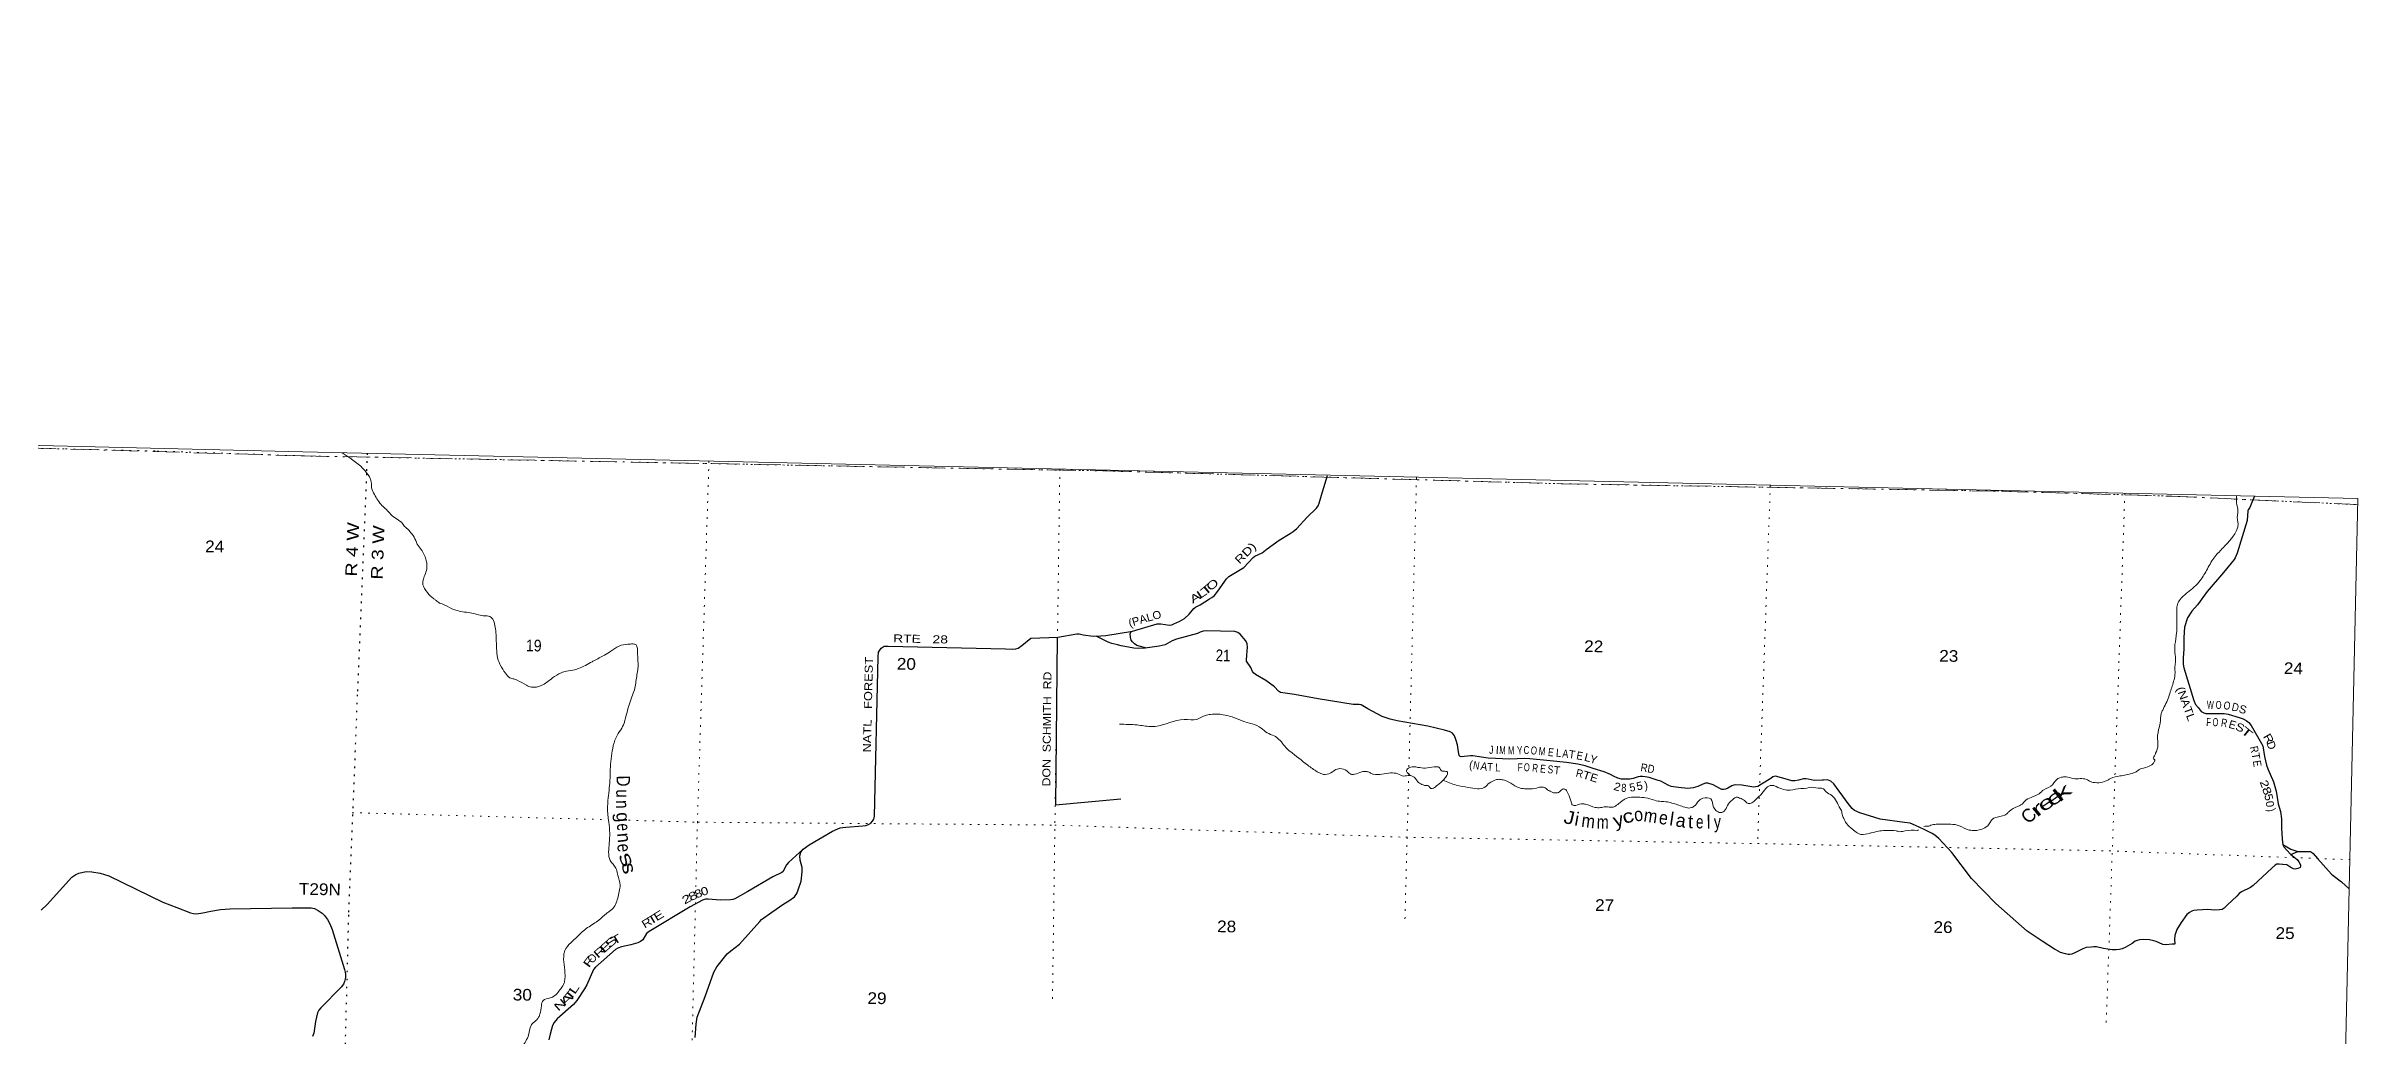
# Model space of a CAD drawing. Header units: feet. Extents: x -745759 to -493183, y 5472 to 195788.
# Drawn here: x -527852 to -493183, y 180944 to 195788 of the extents above; entities that cross this region are included whole.
import ezdxf
from ezdxf.enums import TextEntityAlignment as Align

# ---------------------------------------------------------------- set-up
doc = ezdxf.new("R2010")
doc.units = ezdxf.units.FT
doc.header["$LTSCALE"] = 80
doc.linetypes.add('DOT_DASHED', pattern=[7.7, 5, -1.2, 0.3, -1.2])
doc.linetypes.add('DOTTED', pattern=[1.5, 0.3, -1.2])
for name, color, linetype, lineweight in [('29', 7, 'Continuous', 25), ('39', 7, 'Continuous', 13), ('4', 7, 'Continuous', 13), ('44', 7, 'DOT_DASHED', 13), ('6', 7, 'DOTTED', 25), ('7', 7, 'DOTTED', 13)]:
    doc.layers.add(name, color=color, linetype=linetype, lineweight=lineweight)
doc.layers.add('30', color=7, linetype='Continuous')
doc.layers.add('41', color=7, linetype='Continuous')

msp = doc.modelspace()

# ---------------------------------------------------------------- linework, layer by layer
at = {"layer": '29'}
msp.add_line((-494186.81, 183662.8), (-494083.49, 183708.97), dxfattribs=at)
for points in [[(-518118.07, 180919.65), (-518103.87, 181119.91), (-518086.68, 181223.99), (-517966.78, 181531.03), (-517841.38, 181900.16), (-517792.96, 181979.57), (-517637.89, 182171.88), (-517584.33, 182216.99), (-517455.45, 182319.58), (-517149.8, 182659.97), (-517124.1, 182685.71), (-516967.6, 182797.65), (-516789.65, 182925.37), (-516714.2, 182970.37), (-516630.37, 183029.29), (-516595.67, 183076.1), (-516571.66, 183130.7), (-516530.28, 183264.44), (-516511.8, 183403.59), (-516513.39, 183466.72), (-516542.91, 183577.45), (-516548.62, 183643.06), (-516536.07, 183695.66), (-516497.49, 183745.4), (-516408.7, 183810.09), (-516060.13, 184011.48), (-515979.99, 184050.36), (-515944.3, 184063.91), (-515905.34, 184067.76), (-515859.7, 184070.68), (-515601.85, 184092.94), (-515557.62, 184098.46), (-515516.92, 184113.74), (-515481.94, 184133.26), (-515457.49, 184160.99), (-515438.98, 184190.57), (-515431.51, 184238.81), (-515376.48, 186630.33), (-515366.86, 186696.36), (-515329.25, 186755.97), (-515282.27, 186787.36), (-515226, 186786.52), (-513463.86, 186748.44), (-513357.4, 186744.86), (-513308.67, 186745.96), (-513274.62, 186759.68), (-513221.42, 186799), (-513082.09, 186909.24), (-512677.68, 186923.31), (-512396.41, 186975.2), (-512358.82, 186974.75), (-512298.87, 186959.82), (-512144.56, 186939.49), (-512033.93, 186941.87), (-511960.73, 186950.63), (-511561.82, 187013.09), (-511187.32, 187121.86), (-511135.4, 187125.63), (-511006.79, 187105.15), (-510971.77, 187109.26), (-510938.03, 187122.19), (-510848.6, 187162.97), (-510781.55, 187205.46), (-510709.37, 187269.2), (-510640.41, 187352.82), (-510614.44, 187372.08), (-510547.26, 187407.18), (-510402.38, 187497.28), (-510369.4, 187517.59), (-510328.74, 187550.33), (-510278.98, 187613.77), (-510148.49, 187800.04), (-510112.91, 187833.9), (-509890.56, 187968.98), (-509750.65, 188120.37), (-509723.67, 188138.97), (-509615.92, 188189.51), (-509542.14, 188248.58), (-509360.08, 188380.25), (-509196.97, 188476.09), (-509148.28, 188508.22), (-509096.68, 188550.81), (-508939.84, 188720.95), (-508800.55, 188860.27), (-508776.01, 188895.06), (-508761.94, 188930.88), (-508711.61, 189102.6), (-508633.4, 189349.84)], [(-494733.4, 189038.59), (-494772.14, 188944.58), (-494804.22, 188869.72), (-494824.69, 188832.23), (-494830.96, 188816.24), (-494841.66, 188671.85), (-494994.17, 188183.34), (-495022.07, 188114.83), (-495038.43, 188090.27), (-495195.89, 187894.26), (-495441.81, 187608.13), (-495586.62, 187406.25), (-495673.94, 187311.66), (-495735.23, 187212.49), (-495779.6, 187072.76), (-495792.27, 186916.26), (-495791.33, 186743.39), (-495801.16, 186614.97), (-495801.99, 186518.51), (-495791.16, 186465.13), (-495643.02, 185972.4), (-495615.25, 185914.54), (-495577.67, 185868.48), (-495529.34, 185810.15), (-495493.56, 185786.27), (-495459.79, 185777.41), (-495399.21, 185778.2), (-495187.98, 185775.64), (-495127.41, 185766.15), (-494964.27, 185718.55), (-494900.36, 185698.6), (-494854.9, 185673.98), (-494814.45, 185641.29), (-494780.73, 185596), (-494606.54, 185292.76), (-494581, 185135.44), (-494549.57, 185001.67), (-494532.21, 184947.46), (-494445.44, 184750.62), (-494407.3, 184611.12), (-494378.62, 184423.58), (-494341.72, 184310.22), (-494324.86, 184199.31), (-494327, 184058.67), (-494317.78, 183893.66), (-494306.25, 183806.98), (-494299.01, 183788.95), (-494291.34, 183777.18), (-494250.12, 183731.4), (-494185.77, 183661.67), (-494114.85, 183609.89), (-494090.89, 183588.87), (-494066.17, 183554.57), (-494041.45, 183505.8), (-494041.8, 183486.53), (-494048.44, 183469.65), (-494056.83, 183461.92), (-494082.71, 183451.74), (-494119.71, 183445.19), (-494145.09, 183448.67), (-494185.43, 183468.72), (-494248.72, 183506.26), (-494305.49, 183511.04)], [(-512690.34, 186921.86), (-512716.93, 184406.38), (-511733.08, 184496.79)], [(-504345.69, 184840.37), (-504389.6, 184861.94), (-504487.12, 184903.32), (-504652.62, 184955.14), (-504770.05, 184992.93), (-504878.16, 185018.3), (-505052.48, 185044.17), (-505293.29, 185067.47), (-505600.23, 185100.23), (-505681.28, 185102.43), (-505902.38, 185090.68), (-506223.93, 185105.67), (-506455.48, 185144.38), (-506488.4, 185145.55), (-506631.39, 185130.05), (-506647.7, 185134.93), (-506662.07, 185150.52), (-506669.87, 185201.73), (-506684.77, 185310.59), (-506708.09, 185388.98), (-506731.14, 185444.24), (-506760.25, 185482.1), (-506793.78, 185503.89), (-506879.67, 185525.84), (-507131.36, 185589.57), (-507591.85, 185669.87), (-507693.99, 185691.89), (-507815.39, 185732.98), (-508031.28, 185850.2), (-508130.69, 185907.82), (-508158.22, 185913.24), (-508250.85, 185911.23), (-508777.54, 185998.99), (-509131.86, 186062.92), (-509338.18, 186095.52), (-509369.19, 186111.47), (-509432.4, 186175.94), (-509560.28, 186275.18), (-509714.87, 186361.17), (-509746.07, 186389.74), (-509757.82, 186408.25), (-509786.06, 186466.98), (-509847.63, 186562.78), (-509849.87, 186580.18), (-509843.01, 186651.11), (-509833.36, 186773.51), (-509841.68, 186823.74), (-509860.74, 186868.56), (-509946.39, 186966.89), (-509980.77, 186993.62), (-510023.7, 187006.75), (-510455.3, 187016.13), (-510498.51, 187010.98), (-510547.13, 186996.32), (-510586, 186978.7), (-510898.13, 186892.3), (-510963.64, 186866.27), (-511067.98, 186808.23), (-511159.2, 186786.08), (-511371.26, 186760.52), (-511472.9, 186751.07), (-511540.44, 186756.13), (-511727.76, 186794.23), (-511786.26, 186810.18), (-511870.73, 186827.83), (-511924.09, 186848.84), (-512105.49, 186937.84)], [(-511364.83, 186764.04), (-511442.22, 186781.77), (-511496.9, 186799.41), (-511530.17, 186822.71), (-511559.65, 186855.03), (-511577.22, 186880.02), (-511591.89, 186922.06), (-511592.42, 186972.32), (-511578.74, 187010.04)], [(-501337.45, 184772.95), (-501425.4, 184792.94), (-501462.6, 184798.5), (-501493.66, 184798.43), (-501570.74, 184777.99), (-501626.23, 184769.85), (-501669.58, 184770.07), (-501773.45, 184796.44), (-501882.93, 184830.22), (-501911.57, 184836.36), (-501937.42, 184832.14), (-501954.52, 184826.12), (-501984.51, 184805.02), (-502124, 184715.58), (-502183.33, 184682.69), (-502210.2, 184676.71), (-502240, 184671.86), (-502422.24, 184701.92), (-502512.63, 184707.9), (-502542.58, 184704.34), (-502569.47, 184691.04), (-502630.87, 184656.19), (-502667.35, 184640.89), (-502695.83, 184637.49), (-502718.49, 184638.84), (-502749.77, 184650.71), (-502850.74, 184707.16), (-502928.47, 184732.96), (-502945.53, 184735.04), (-502965.98, 184732.99), (-503005.36, 184718.55), (-503080.9, 184681.99), (-503152.12, 184663.4), (-503232.63, 184655.12), (-503371.11, 184668.16), (-503478.37, 184684.89), (-503527.09, 184701.68), (-503635.86, 184760.62), (-503675.85, 184775.24), (-503735.77, 184790.61), (-503809.35, 184820.34), (-503869.04, 184830.21), (-503909.56, 184834.56), (-503946.77, 184832.26), (-503975.4, 184826.12), (-504049.4, 184801.41), (-504102.22, 184791.33), (-504166.4, 184791.87), (-504226.99, 184795.42), (-504280.62, 184808.41), (-504345.69, 184840.37)], [(-501196.98, 184779.41), (-501216.54, 184778.37), (-501337.45, 184772.95)], [(-500826.57, 184430.01), (-501041.1, 184722.32), (-501086.23, 184761.49), (-501108.74, 184773.94), (-501135.91, 184782.66), (-501196.98, 184779.41)], [(-497709.14, 182233.68), (-497729.25, 182244.89), (-497914.92, 182363.47), (-498142, 182511.08), (-498612.71, 182927.25), (-498977.89, 183304.97), (-499270.26, 183695.18), (-499464.21, 183902.01), (-499525.57, 183951.14), (-499565.77, 183978.93), (-499684.84, 184035.77), (-499815.85, 184096.89), (-499897.84, 184131.25), (-499981.48, 184144.69), (-500348.28, 184194.82), (-500653.44, 184287.85), (-500732.38, 184323.65), (-500768.31, 184350.63), (-500826.57, 184430.01)], [(-516497.49, 183745.4), (-516720.34, 183544.48), (-516747.73, 183508.52), (-516791.93, 183421.67), (-516800.12, 183409.39), (-516818.2, 183393.53), (-516954.75, 183327.9), (-517330.79, 183110.28), (-517522.17, 183000.03), (-517552.85, 182987.75), (-517587.76, 182980.7), (-517733.87, 182976.49), (-517804.94, 182980.83), (-517924.1, 182994.91), (-517963.5, 182991.88), (-518010.01, 182978.54), (-518191.89, 182877.81), (-518810.81, 182506.75), (-518848.45, 182478.89), (-518904.91, 182383.94), (-518936.3, 182356.13), (-518978.54, 182336.86), (-519084.47, 182306.77), (-519224, 182277.51), (-519278.92, 182256.28), (-519311.95, 182238.62), (-519615.71, 181971.51), (-519641.66, 181938.06), (-519744.57, 181709.52), (-519780.46, 181645.68), (-519892.88, 181473.11), (-519941.78, 181411.92), (-520187.42, 181198.83), (-520234.84, 181140.54), (-520256.97, 181096.49), (-520275.38, 181041.23), (-520293.79, 180969.59), (-520312.41, 180881.11)], [(-494307, 183812.64), (-494187.06, 183745.07), (-494083.49, 183708.97)], [(-527929.65, 182828.03), (-527837.21, 182913.24), (-527466.33, 183325.31), (-527408.63, 183361.29), (-527361.71, 183385.13), (-527298.19, 183400.09), (-527245.88, 183407.56), (-527169.45, 183403.92), (-527044.12, 183385.13), (-526910.26, 183343.57), (-526101.05, 182948.82), (-525891.42, 182867.3), (-525685.92, 182788.78), (-525644.82, 182777.56), (-525599.98, 182773.83), (-525502.83, 182788.78), (-525384.01, 182813.84), (-525239.41, 182839.26), (-525096.83, 182848.93), (-524161.52, 182863.17)], [(-494305.49, 183511.04), (-494312.96, 183511.67), (-494363.12, 183516.77), (-494394.63, 183516.21), (-494419.84, 183503.93), (-494471.55, 183456.81), (-494750.53, 183198.96), (-494794.06, 183166.31), (-494926.8, 183100.85), (-494962.23, 183077.17), (-494997.14, 183036.04), (-495135.8, 182906.38), (-495187.56, 182857.25), (-495217.91, 182839.74), (-495256.78, 182833.6), (-495331.24, 182830.21), (-495431.68, 182836.4), (-495590.86, 182829.79), (-495647.45, 182821.32), (-495674.05, 182811.09), (-495708.82, 182790.62), (-495745.85, 182760.78), (-495833.87, 182642.09), (-495897.35, 182536.94), (-495927.68, 182448.81), (-495931.9, 182388.95), (-495925.81, 182322.49), (-495930.74, 182316.78), (-495966.21, 182317.34), (-496061.65, 182306.55), (-496109.19, 182314.4), (-496206.55, 182356.7), (-496241.64, 182367.95), (-496306.4, 182382.98), (-496394.77, 182388.91), (-496454.37, 182384.33), (-496493.79, 182374.97), (-496519.82, 182363.86), (-496567.56, 182330.33), (-496672.02, 182268.27), (-496718.23, 182249.24), (-496755.37, 182239.93), (-496804.14, 182234.91), (-496868.23, 182234.33), (-496996.53, 182251.17), (-497100.46, 182275.52), (-497143.68, 182277.9), (-497182.98, 182275.3), (-497254.13, 182265.62), (-497308.62, 182245.85), (-497418.82, 182193.97), (-497472.99, 182167.37), (-497500.28, 182161.56), (-497526.18, 182161.23), (-497566.41, 182171.03), (-497639.7, 182195), (-497709.14, 182233.68)], [(-494083.49, 183708.97), (-493914.54, 183709.77), (-493896.06, 183706.06), (-493878.16, 183699.4), (-493851.57, 183676.88), (-493788.74, 183605.02), (-493575.44, 183369.87), (-493550.89, 183347.35), (-493428.17, 183253.2), (-493311.93, 183148.99)], [(-524161.52, 182863.17), (-523877.32, 182863.16), (-523826.18, 182854.97), (-523770.96, 182824.27), (-523713.69, 182783.34), (-523678.3, 182746.73), (-523633.91, 182687.14), (-523597.1, 182623.69), (-523563.36, 182539.82), (-523379.26, 181939.06), (-523369.98, 181897.91), (-523362.9, 181863.33), (-523364.94, 181818.3), (-523377.22, 181756.89), (-523393.58, 181715.96), (-523426.5, 181672.2), (-523734.69, 181362.97), (-523760.73, 181326.06), (-523781.18, 181289.22), (-523814.77, 181157.78), (-523838.45, 180982.21), (-523857.22, 180931.79)]]:
    msp.add_lwpolyline(points, dxfattribs=at)
at = {"layer": '39'}
msp.add_line((-499788.35, 184023.59), (-499772.73, 184035), dxfattribs=at)
for points in [[(-522285.91, 188316.67), (-522335.58, 188425.69), (-522397.93, 188508.83), (-522423.38, 188537.28), (-522464.77, 188571.98), (-522507.64, 188628.76), (-522675.49, 188755.57), (-522700.9, 188786.03), (-522832.48, 188916.31), (-522942.97, 189088.4), (-522964.02, 189132.83), (-522979.19, 189255.37), (-523048.33, 189390.75), (-523134.51, 189486.28), (-523292.41, 189608.93), (-523413.35, 189690.66)], [(-499690.99, 184084.01), (-499690.41, 184084.3), (-499615.96, 184087.21), (-499585.48, 184100.8), (-499506.72, 184115.68), (-499420.26, 184116.41), (-499159.45, 184094.5), (-499012.22, 184030.16), (-498964.13, 184023.43), (-498831.07, 184039.51), (-498733.27, 184094.22), (-498691.69, 184151.76), (-498677, 184177.61), (-498593.46, 184224.5), (-498445.51, 184274.45), (-498410.49, 184310.03), (-498288.14, 184382.42), (-498218.91, 184419.49), (-498177.66, 184463), (-498081.82, 184519.74), (-497963.93, 184574.14), (-497892.11, 184635.25), (-497759.67, 184709.49), (-497722.2, 184763.08), (-497626.32, 184821.82), (-497569.91, 184827), (-497555.84, 184826.79), (-497449.86, 184803.17), (-497251.19, 184788.2), (-497193.63, 184757.27), (-497151.71, 184744.62), (-496933.77, 184779.5), (-496890.99, 184802.93), (-496751.37, 184840.97), (-496656.49, 184857.61), (-496486.2, 184917.26), (-496459.6, 184936.92), (-496331.99, 184977.15), (-496229.45, 185061.86), (-496225.1, 185075.83), (-496232.8, 185089.98), (-496244.77, 185094.17), (-496233.57, 185142.13), (-496214.53, 185181.96), (-496179.41, 185305.77), (-496184.19, 185357.97), (-496169.8, 185540.24), (-496147.45, 185634.16), (-496129.99, 185776.28), (-496108.6, 185830.11), (-496017.41, 186029.29), (-495988.99, 186125.12), (-495932.39, 186306.77), (-495923.82, 186412.93), (-495925.4, 186431), (-495915.5, 186593.28), (-495928.42, 186725.82), (-495924.36, 186811.99), (-495900.1, 186986.09), (-495898.23, 187064.27), (-495898.19, 187318.94), (-495892.4, 187393.05), (-495862.45, 187468.81), (-495798.38, 187542.06), (-495738.86, 187593.32), (-495634.36, 187676), (-495547.62, 187772.98), (-495438.91, 187947.84), (-495426.28, 187971.71), (-495369.72, 188067.13), (-495309.48, 188148.46), (-495181.54, 188286.94), (-494986.05, 188677.2), (-494989.16, 188687.4), (-494980.7, 188821.59), (-494996.74, 188912.5), (-495003.81, 188999.12), (-495000.99, 189045.43)], [(-520496.06, 181181.4), (-520466.97, 181221.08), (-520447.73, 181268.92), (-520424.67, 181392.91), (-520398.6, 181474.74), (-520293.19, 181511.29), (-520256.68, 181524.78), (-520135.1, 181649.32), (-520082.71, 181738.78), (-520078.16, 181760.77), (-520070.08, 181846.88), (-520086.4, 182173.99), (-520073.2, 182221.92), (-519986.02, 182336.94), (-519916.07, 182404.09), (-519813.19, 182502.83), (-519645.49, 182622.68), (-519563.72, 182679.62), (-519450.8, 182778.22), (-519401.76, 182811.58), (-519362.81, 182843.09), (-519314.87, 182914.57), (-519257.98, 183108.25), (-519245.63, 183204.32), (-519280.23, 183355.23), (-519283.82, 183373.33), (-519307.98, 183455.9), (-519393.59, 183575.48), (-519416.79, 183698.15), (-519407.56, 183832.37), (-519399.91, 183984.66), (-519416.13, 184147.33), (-519433.12, 184362.14), (-519426.42, 184474.34), (-519397.19, 184772.7), (-519391.26, 184937.05), (-519355.52, 185255.36), (-519305.38, 185419.06), (-519234.28, 185534.31), (-519185.72, 185631.86), (-519177.01, 185659.8), (-519067.68, 186029.17), (-519029.02, 186132.87), (-518996.11, 186332.91), (-518979.7, 186430.93), (-518975.54, 186521.11), (-518984.73, 186725.79), (-518991.38, 186784.04), (-519004.87, 186808.3), (-519052.81, 186821.04), (-519127.27, 186818.13), (-519258.61, 186789.99), (-519383.11, 186711.62), (-519476.98, 186652.85), (-519639.81, 186569.03), (-519664.26, 186555.35), (-519869.76, 186452.11), (-519922.44, 186434.84), (-520047.56, 186414.63), (-520130.63, 186387.79), (-520257.09, 186311.45), (-520404.27, 186209.35), (-520469.24, 186182.24), (-520529.82, 186171.1), (-520573.98, 186173.76), (-520649.68, 186202.95), (-520786.62, 186277.17), (-520840.45, 186296.01), (-520898.3, 186314.91), (-520965.04, 186382.08), (-521042.46, 186507.55), (-521055.91, 186533.82), (-521072.94, 186578.19), (-521095.67, 186720.9), (-521099.74, 186803.18), (-521113.96, 187050.04), (-521135.68, 187150.62), (-521182.19, 187223.5), (-521217.98, 187240.08), (-521296.26, 187245.24), (-521492.2, 187290.25), (-521606.51, 187301.97), (-521706.36, 187329.51), (-521768.23, 187348.48), (-521911.25, 187420.78), (-521951.15, 187433.4), (-522004.46, 187474.29), (-522036.04, 187498.82), (-522087.33, 187539.69), (-522177.05, 187655.31), (-522205.57, 187723.92), (-522198.29, 187775.95), (-522174.37, 187851.8), (-522143.89, 187949.6), (-522145.81, 188037.87), (-522181.17, 188156.7), (-522285.91, 188316.67)], [(-511753.96, 185616.23), (-511490.84, 185606.33), (-511290.36, 185583.31), (-511217.96, 185584.25), (-510783.27, 185688.11), (-510594.27, 185689.33), (-510472.31, 185745.68), (-510389.44, 185764.51), (-510278.76, 185768.88), (-510066.7, 185725.64), (-509913.3, 185667.23), (-509630.42, 185558.77), (-509541.62, 185489.28), (-509434.2, 185441.57), (-509363.05, 185390.38), (-509222.13, 185229.88), (-509198.45, 185211.48), (-508932.03, 185003), (-508789.63, 184904.64), (-508718.05, 184871.5), (-508670.01, 184862.77), (-508560.49, 184903.26), (-508489.15, 184944.32), (-508450.78, 184951.77), (-508345.08, 184916.12), (-508285.94, 184867.12), (-508229.67, 184866.28), (-508122.25, 184902.8), (-508057.75, 184909.86), (-508011.82, 184897.15), (-507964.16, 184872.38), (-507948.18, 184868.14), (-507688.42, 184886.36), (-507580.18, 184872.72), (-507492.53, 184839.34), (-507448.17, 184844.7), (-507353.96, 184833.28), (-507316.45, 184804.66), (-507283.38, 184758.04), (-507220.08, 184715), (-507180.22, 184700.37), (-507120.13, 184691.46), (-507084.81, 184654.84), (-507044.53, 184658.26), (-506999.45, 184693.69), (-506987.2, 184701.53), (-506886.49, 184794.29), (-506847.01, 184847.85), (-506833.95, 184889.77), (-506835.72, 184899.82), (-506859.6, 184910.2), (-506915.77, 184915.04), (-506929.65, 184923.27), (-506948.93, 184957.64), (-506988.64, 184978.28), (-507036.92, 184976.99), (-507170.03, 184958.9), (-507278.31, 184970.53), (-507344.44, 184979.53), (-507382.77, 184974.08), (-507446.07, 184932.91), (-507448.7, 184906.88), (-507436.98, 184892.67), (-507429.18, 184882.52), (-507392.59, 184845.79)], [(-506903.71, 184776.2), (-506707.73, 184703.41), (-506525.62, 184668.63), (-506385.33, 184650.52), (-506284.42, 184667.07), (-506202.26, 184740.06), (-506167.62, 184759.6), (-506076.42, 184790.33), (-506020.25, 184785.49), (-505946.37, 184764.35), (-505827.42, 184694.41), (-505745.84, 184659.11), (-505657.66, 184647.78), (-505526.84, 184653.87), (-505427.85, 184674.46), (-505369.81, 184663.58), (-505320.47, 184624.75), (-505302.58, 184616.46), (-505264.87, 184595.85), (-505222.86, 184587.21), (-505154.11, 184604.24), (-505100.85, 184645.57), (-505086.79, 184645.36), (-505062.86, 184636.98), (-505041.52, 184604.58), (-504988.12, 184483.47), (-504971.52, 184421.06), (-504963.77, 184408.92), (-504939.89, 184398.54), (-504828.74, 184422.96), (-504790.56, 184422.4), (-504766.54, 184418.03), (-504618.93, 184369.73), (-504542.61, 184366.6), (-504463.9, 184379.47), (-504359.54, 184371.91), (-504316.91, 184389.33), (-504251.36, 184440.5), (-504202.22, 184477.87), (-504153.37, 184503.22), (-504050.35, 184523.75), (-503976, 184522.65), (-503865.66, 184513), (-503731.83, 184476.93), (-503629.72, 184459.38), (-503613.65, 184459.14), (-503513.45, 184445.63), (-503341.77, 184394.96), (-503173.59, 184366.41), (-503134.88, 184387.9), (-503070.72, 184465.15), (-503025.69, 184498.58), (-503003.4, 184506.27), (-502887.03, 184496.53), (-502843.73, 184373.56), (-502794.92, 184312.68), (-502759.18, 184294.11), (-502684.35, 184313.05), (-502636.07, 184398.57), (-502561.67, 184483.7), (-502488.32, 184524.72), (-502454.49, 184510.19), (-502432.57, 184501.84), (-502396.78, 184485.27), (-502343.67, 184436.36), (-502325.78, 184428.07), (-502269.22, 184439.27), (-502174.72, 184524.1), (-502119.17, 184577.42), (-502036.4, 184676.46), (-501953.43, 184699.3), (-501907.59, 184682.58), (-501794.09, 184636.78), (-501697.82, 184627.34), (-501534.42, 184650.99), (-501520.36, 184650.78), (-501375.14, 184670.7), (-501240.78, 184656.68), (-501212.7, 184654.26), (-501155.61, 184603.28), (-501072.5, 184547.91), (-500944.46, 184353.51), (-500927.09, 184323.17), (-500916.37, 184266.86), (-500891.77, 184202.33), (-500829.86, 184101.15), (-500780.67, 184056.31), (-500707.65, 183999.08), (-500634.11, 183963.9), (-500503.01, 183982.02), (-500478.8, 183985.67), (-500353.44, 184015.9), (-500240.71, 184022.25), (-500108.12, 184018.29), (-500052.14, 184005.43), (-499971.42, 184018.27), (-499788.35, 184023.59)], [(-524344.15, 175057.97), (-524272.78, 175056.89), (-524149.24, 175095.17), (-524063.64, 175228.26), (-524018.81, 175337.89), (-523989.67, 175379.57), (-523895.03, 175470.42), (-523852.3, 175491.84), (-523777.9, 175492.75), (-523699.28, 175417.39), (-523667.46, 175402.88), (-523536.41, 175418.99), (-523451.34, 175445.81), (-523346.65, 175452.28), (-522956.11, 175558.81), (-522847.02, 175581.26), (-522810.61, 175590.74), (-522555.96, 175647.14), (-522503.14, 175670.42), (-522480.41, 175696.15), (-522462.09, 175705.91), (-522408.36, 175767.28), (-522368.31, 175844.89), (-522337.11, 175972.77), (-522336.83, 176069.02), (-522311.09, 176221.05), (-522285.11, 176298.87), (-522262.29, 176328.61), (-522205.2, 176361.86), (-522098.22, 176380.33), (-522036.06, 176373.39), (-522022.23, 176363.16), (-521951.7, 176285.92), (-521922.85, 176231.35), (-521889.36, 176118.56), (-521838.54, 175973.42), (-521778.3, 175886.3), (-521736.86, 175853.61), (-521688.92, 175840.87), (-521621.84, 175871.96), (-521568.15, 175931.33), (-521540.69, 175987.07), (-521527.34, 176041.01), (-521548.82, 176151.62), (-521600.69, 176252.65), (-521632.66, 176345.37), (-521638.06, 176371.52), (-521659.64, 176478.12), (-521633.23, 176573.98), (-521606.01, 176619.7), (-521451.99, 176755.79), (-521294.76, 176857.74), (-521233.66, 176890.93), (-521136.29, 176927.59), (-521003.13, 177031.91), (-520930.65, 177121.07), (-520864.57, 177194.29), (-520845.05, 177254.16), (-520832.27, 177368.28), (-520842.04, 177464.67), (-520864.43, 177537.2), (-520871.94, 177559.37), (-520906.49, 177628.06), (-520949.36, 177684.84), (-520996.88, 177715.62), (-521084.77, 177738.98), (-521128.36, 177765.69), (-521234.35, 177957.76), (-521224.45, 178120.05), (-521222.92, 178184.19), (-521211.72, 178232.16), (-521142.2, 178365.48), (-521092.82, 178497.1), (-521043.97, 178606.67), (-521011.92, 179023.3), (-521011.2, 179053.37), (-521031.59, 179294.31), (-521053.98, 179366.83), (-521092.26, 179447.61), (-521197.24, 179681.78), (-521286.67, 179809.43), (-521299.88, 179845.72), (-521318.59, 179904.15), (-521324.43, 179996.48), (-521257.59, 180101.78), (-521199.88, 180161.08), (-521112.47, 180286.13), (-521060.84, 180343.52), (-520971.94, 180446.48), (-520845.05, 180625.08), (-520830.55, 180642.91), (-520710.6, 180783.52), (-520658.4, 180864.96), (-520618.02, 180956.61), (-520580.51, 181096.42), (-520561.75, 181124.22), (-520496.06, 181181.4)]]:
    msp.add_spline(points, degree=3, dxfattribs=at)
at = {"layer": '4'}
msp.add_lwpolyline([(-739699.92, 195787.95), (-708889.59, 194791.67), (-678077.93, 193837.75), (-647264.98, 192926.23), (-616450.81, 192057.09), (-585635.48, 191230.34), (-554819.03, 190445.97), (-524001.53, 189704), (-493183.05, 189004.41), (-497222.97, 5471.78), (-528293.91, 6177.09), (-559363.85, 6925.15), (-590432.73, 7715.93), (-621500.49, 8549.46), (-652567.08, 9425.72), (-683632.43, 10344.71), (-714696.49, 11306.44), (-745759.19, 12310.89)], close=True, dxfattribs=at)
msp.add_lwpolyline([(-739699.92, 195787.95), (-708889.59, 194791.67), (-678077.93, 193837.75), (-647264.98, 192926.23), (-616450.81, 192057.09), (-585635.48, 191230.34), (-554819.03, 190445.97), (-524001.53, 189704), (-493183.05, 189004.41), (-497222.97, 5471.78), (-528293.91, 6177.09), (-559363.85, 6925.15), (-590432.73, 7715.93), (-621500.49, 8549.46), (-652567.08, 9425.72), (-683632.43, 10344.71), (-714696.49, 11306.44), (-745759.19, 12310.89)], close=True, dxfattribs=at)
at = {"layer": '44'}
for points in [[(-524007.37, 189643.16), (-529532.24, 189804.1), (-532840.08, 189882.03), (-535646.37, 189838.47), (-536388.83, 189850.58), (-542826.68, 190029.12), (-544061.41, 190045.26), (-544061.11, 190182.15)], [(-524007.37, 189643.16), (-514042.62, 189454.13), (-511968.85, 189417.46), (-505126.33, 189224.05), (-498525.11, 189112.42), (-495997.88, 189038.96), (-493185.09, 188911.85)]]:
    msp.add_lwpolyline(points, dxfattribs=at)
at = {"layer": '6'}
msp.add_lwpolyline([(-523039.03, 189681.51), (-523048.67, 189376.72), (-523186.08, 186059.97), (-523319.1, 182759.2), (-523403.41, 179477.77), (-523477.9, 176270.38)], dxfattribs=at)
at = {"layer": '7'}
for p, q in [((-512649.3, 189441.37), (-512760.24, 181443.97)), ((-507300.53, 189319.61), (-507475.51, 182603.18)), ((-501993.54, 189200.08), (-502185.43, 183822.4)), ((-496676.01, 189081.58), (-496957.68, 181080.06)), ((-523264.48, 184290.45), (-519411.48, 184184.31))]:
    msp.add_line(p, q, dxfattribs=at)
for points in [[(-524002.71, 189641.91), (-526216.82, 189716.6), (-529518.7, 189790.46), (-532814.75, 189854.21), (-536118.39, 189839.75), (-539442.07, 189929.9), (-542753.57, 190025.94), (-546071.86, 190083.9), (-549394.18, 190141.92), (-552679.77, 190225.63), (-554822.99, 190285.9)], [(-524002.71, 189641.91), (-514042.62, 189454.13), (-511968.85, 189417.46), (-505126.33, 189224.05), (-498525.11, 189112.42), (-495997.88, 189038.96), (-493185.09, 188911.85)], [(-517912.17, 189562.41), (-518085.1, 184155.72), (-518108.83, 183178.02)], [(-519117.4, 184176.21), (-518079.26, 184147.61), (-512726.82, 184104.58), (-507460.12, 183922.44), (-502185.33, 183826.41), (-496912.89, 183716.38), (-493302.31, 183586.14)], [(-518114.54, 182942.66), (-518201.92, 179342.71), (-518222.11, 178833.66), (-523418.42, 178932.55)]]:
    msp.add_lwpolyline(points, dxfattribs=at)

# ---------------------------------------------------------------- texts
at = {"layer": '30'}
for s, rotation, width, p in [('RD)', 45.257, 1.3, (-509823.82, 188141.08)), ('A', 31.877, 1.45, (-510589.95, 187464.62)), ('L', 33.877, 1.65, (-510489.47, 187532.6)), ('T', 39.842, 1.85, (-510410.11, 187589.83)), ('O', 40.987, 1.45, (-510321.76, 187665.58)), ('(PALO', 16.195, 1.05, (-511358.51, 187145.03)), ('DON  SCHMITH  RD', 89.394, 1.15, (-512783.94, 185544.73)), ('(NATL', 289.733, 1.15, (-495815.78, 185904.21)), ('W', 359.306, 0.6, (-495394.79, 185848.15)), ('O', 359.306, 0.65, (-495270.5, 185846.65)), ('O', 351.095, 0.8, (-495152.86, 185838.07)), ('D', 346.734, 0.9, (-495031.84, 185813.83)), ('S', 342.664, 1.05, (-494923.88, 185783.02)), ('F', 359.306, 0.75, (-495420.43, 185588.08)), ('O', 357.306, 0.7, (-495320.23, 185588.35)), ('R', 351.095, 0.8, (-495194.69, 185578.3)), ('S', 336.664, 1.2, (-494971.72, 185514.41)), ('T', 321.056, 1.8, (-494885.17, 185446.96)), ('R', 299.874, 1.25, (-494571.42, 185372.15)), ('J', 357.331, 0.8, (-506179.95, 185173.7)), ('M', 357.331, 0.7, (-506014.32, 185168.37)), ('M', 1.042, 0.7, (-505879.16, 185166.89)), ('Y', 3.042, 0.75, (-505748.29, 185167.27)), ('C', 358.445, 0.65, (-505652.85, 185170.02)), ('O', 353.908, 0.75, (-505545.27, 185163.57)), ('M', 353.908, 0.75, (-505424.48, 185152.34)), ('E', 353.908, 0.8, (-505290.16, 185137.53)), ('L', 354.473, 0.9, (-505173, 185129.29)), ('A', 354.473, 0.85, (-505072.67, 185116.45)), ('E', 349.793, 0.9, (-504861.51, 185085.26)), ('L', 345.161, 1.1, (-504746.72, 185060.27)), ('R', 281.874, 0.85, (-494791.57, 185226.71)), ('D', 291.221, 1.05, (-494533.64, 185279.38)), ('N', 350.509, 0.8, (-506411.73, 184942.58)), ('A', 350.509, 0.95, (-506297.04, 184925.27)), ('T', 357.331, 0.85, (-506198.31, 184914.27)), ('L', 357.331, 0.8, (-506085.46, 184909.01)), ('F', 1.042, 0.75, (-505744.75, 184909.56)), ('O', 358.445, 0.65, (-505647.11, 184911.33)), ('R', 353.908, 0.75, (-505526.62, 184900.62)), ('E', 353.908, 0.8, (-505409.62, 184890.4)), ('S', 353.908, 0.8, (-505297.8, 184880.74)), ('T', 354.473, 0.95, (-505198.97, 184867.45)), ('R', 346.793, 0.9, (-504867.2, 184820.57)), ('T', 342.161, 1.2, (-504765.13, 184791.75)), ('E', 342.614, 1.05, (-504653.82, 184756.42)), ('RD', 350.611, 0.9, (-503843.6, 184896.95)), ('E', 279.221, 0.9, (-494749.89, 185017.92)), ('2', 344.841, 1.1, (-504305.15, 184622.08)), ('8', 356.647, 0.85, (-504194.19, 184603.17)), ('5', 12.104, 1.05, (-503942.3, 184633.97)), ('2', 290.789, 1.25, (-494636.95, 184701)), ('8', 293.789, 1.35, (-494599.13, 184593.75)), ('5', 285.291, 1.1, (-494574.78, 184505.98)), ('0', 278.695, 1.05, (-494558.54, 184410.62)), (')', 282.695, 0.85, (-494532.27, 184319.72)), ('2', 28.979, 1.5, (-518221.29, 182941.64)), ('8', 28.979, 1.5, (-518124.32, 182990.58)), ('8', 20.004, 1.25, (-518050.86, 183022.03)), ('0', 16.261, 1.25, (-517961.78, 183055.75)), ('R', 30.944, 1.25, (-518814.15, 182587.43)), ('T', 30.944, 1.55, (-518727.48, 182639.75)), ('E', 30.944, 1.35, (-518635.62, 182697.42)), ('E', 41.327, 1.7, (-519420.85, 182236.08)), ('S', 41.327, 1.7, (-519339.2, 182307.87)), ('T', 31.135, 1.55, (-519272.49, 182337.8)), ('F', 53.758, 1.65, (-519667.14, 182018.48)), ('R', 41.327, 1.55, (-519512, 182157.13)), ('L', 56.918, 1.6, (-519885.44, 181614.26)), ('N', 40.941, 1.55, (-520105.15, 181362.86)), ('A', 42.941, 1.8, (-520009.95, 181443.47)), ('T', 51.37, 1.8, (-519946.04, 181519.65))]:
    msp.add_text(s, height=120, rotation=rotation, dxfattribs=dict(at, width=width)).set_placement(p, align=Align.CENTER)
for s, rotation, width, p in [('RTE   28', 358.762, 1.3, (-515151.13, 186845.85)), ('NATL   FOREST', 88.682, 1.2, (-515484.4, 185192.59))]:
    msp.add_text(s, height=120, rotation=rotation, dxfattribs=dict(at, width=width)).set_placement(p)
for s, rotation, p in [('E', 343.734, (-495078.33, 185552.35)), ('I', 357.331, (-506091.24, 185169.56)), ('T', 351.559, (-504977.02, 185105.19)), ('Y', 344.614, (-504659.9, 185032.66)), ('T', 279.221, (-494770.33, 185130.35)), ('(', 354.187, (-506489.14, 184950.55)), ('5', 10.804, (-504052.01, 184611.4)), (')', 6.873, (-503851.35, 184644.57)), ('O', 45.327, (-519620.99, 182063.22))]:
    msp.add_text(s, height=120, rotation=rotation, dxfattribs=at).set_placement(p, align=Align.CENTER)
at = {"layer": '41'}
for s, rotation, width, p in [('D', 270.83, 0.85, (-519297.58, 184846.36)), ('n', 272.087, 0.85, (-519308.86, 184474.93)), ('u', 269.448, 0.85, (-519302.49, 184642.3)), ('r', 39.534, 2, (-497997.63, 184209.96)), ('e', 33.953, 1.6, (-497906.11, 184288.26)), ('e', 36.337, 1.7, (-497775.94, 184365.69)), ('k', 37.729, 1.95, (-497659.92, 184437.14)), ('e', 272.264, 0.75, (-519291.83, 184124.54)), ('J', 347.065, 1.15, (-505103.93, 184138.05)), ('m', 352.579, 0.9, (-504834.51, 184080.61)), ('m', 359.343, 0.8, (-504596.69, 184051.89)), ('y', 15.356, 1.15, (-504322.21, 184066.38)), ('c', 17.001, 1.25, (-504182.38, 184118.13)), ('o', 7.829, 0.9, (-504024.3, 184156.3)), ('m', 351.565, 0.9, (-503901.1, 184159.29)), ('e', 351.568, 0.9, (-503675.14, 184125.78)), ('e', 358.677, 0.75, (-503109.75, 184055.82)), ('y', 1.32, 0.8, (-502838.8, 184053.66)), ('e', 275.46, 0.85, (-519288.73, 183816.71)), ('s', 293.908, 1.55, (-519274.58, 183647.39)), ('s', 283.81, 1.25, (-519226.24, 183517.18))]:
    msp.add_text(s, height=200, rotation=rotation, dxfattribs=dict(at, width=width)).set_placement(p)
for s, rotation, p in [('g', 275.94, (-519305.39, 184288.32)), ('i', 349.719, (-504939.46, 184101.7)), ('l', 351.581, (-503514.62, 184101.99)), ('a', 351.581, (-503422.18, 184086.07)), ('t', 357.806, (-503230.94, 184060)), ('l', 0.65, (-502947.51, 184052.07)), ('C', 44.865, (-498118.24, 184109.48)), ('n', 276.189, (-519291.48, 183979.23))]:
    msp.add_text(s, height=200, rotation=rotation, dxfattribs=at).set_placement(p)
at = {"layer": '6'}
for s, rotation, width, p in [('R 4 W', 87.622, 1.25, (-523175.8, 188235.7)), ('R 3 W', 87.622, 1.25, (-522792.38, 188189.68)), ('T29N', 359.153, 1.1, (-523748.2, 183055.03))]:
    msp.add_text(s, height=175, rotation=rotation, dxfattribs=dict(at, width=width)).set_placement(p, align=Align.CENTER)
at = {"layer": '7', "width": 1.1}
msp.add_text('24', height=175, rotation=359.88, dxfattribs=at).set_placement((-525468.68, 188197.85))
at = {"layer": '7'}
for s, width, p in [('19', 0.9, (-520540.68, 186710.38)), ('22', 1.1, (-504643.6, 186698.88)), ('20', 1.1, (-514952.52, 186435.36)), ('21', 0.85, (-510202.6, 186562.42)), ('23', 1.1, (-499318.45, 186554.83)), ('24', 1.1, (-494149.53, 186368.79)), ('27', 1.1, (-504480.33, 182815.95)), ('28', 1.1, (-510148.59, 182496.57)), ('26', 1.1, (-499404.74, 182486.59)), ('25', 1.1, (-494274.28, 182396.1)), ('30', 1.1, (-520712.19, 181472.08)), ('29', 1.1, (-515392.87, 181419.87))]:
    msp.add_text(s, height=175, rotation=359.153, dxfattribs=dict(at, width=width)).set_placement(p, align=Align.CENTER)

doc.saveas('drawing.dxf')
